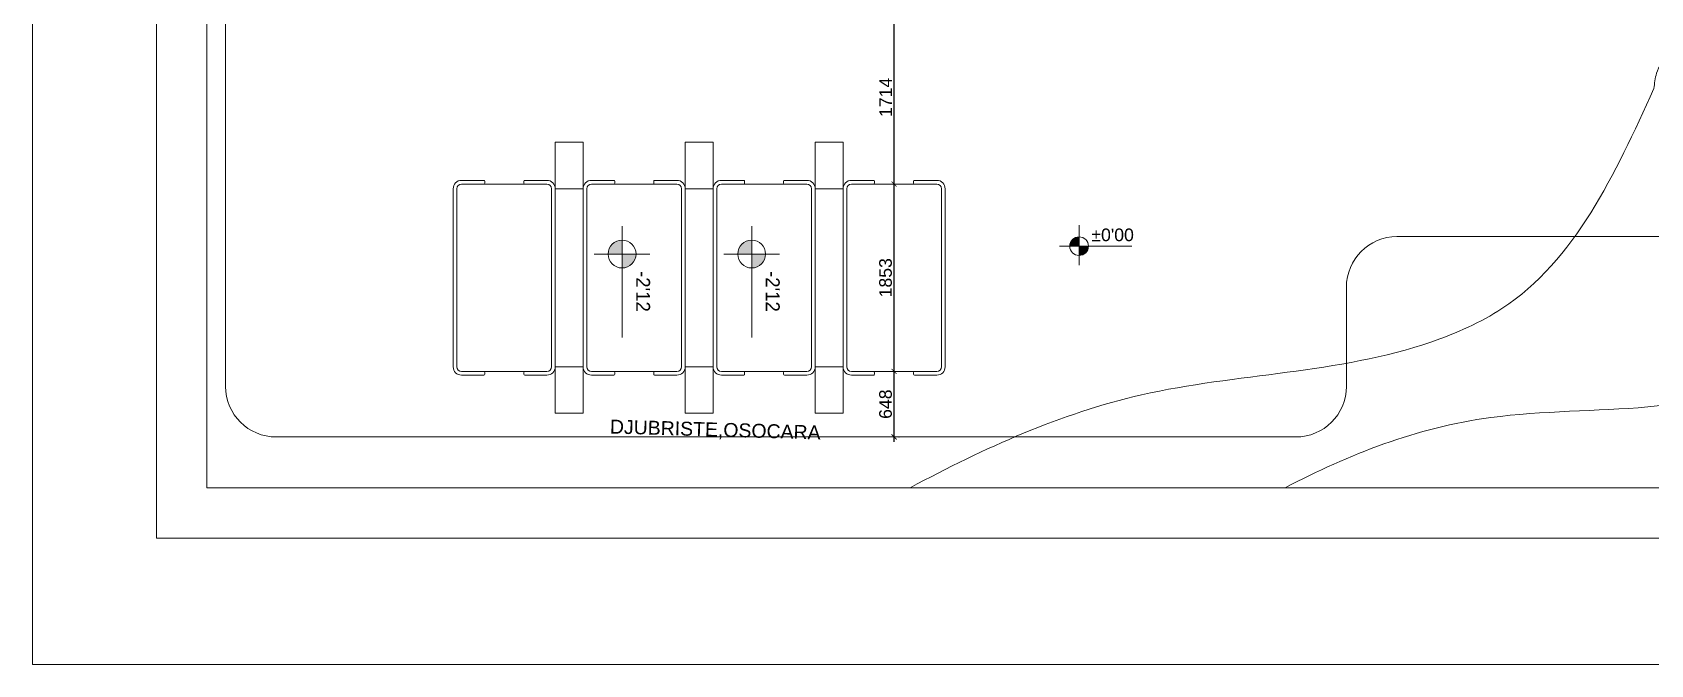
# Model space of a CAD drawing. Header units: millimetres. Extents: x 73 to 57768, y -40361 to 10065.
# Drawn here: x 3621 to 19616, y -40361 to -34108 of the extents above; entities that cross this region are included whole.
import ezdxf

# ---------------------------------------------------------------- set-up
doc = ezdxf.new("R2010")
doc.units = ezdxf.units.MM
for name, color, linetype, lineweight in [('izohipse', 33, 'Continuous', 0), ('kote', 124, 'Continuous', 5), ('kote i srafura', 9, 'Continuous', 5), ('kote srafura pogled', 9, 'Continuous', 5), ('okvir', 120, 'Continuous', 13), ('pogled namjestaj', 4, 'Continuous', 5), ('ulica', 71, 'Continuous', 13)]:
    doc.layers.add(name, color=color, linetype=linetype, lineweight=lineweight)
doc.layers.add('OKVIR 700X500', color=2, linetype='Continuous', lineweight=5, plot=False)
doc.layers.add('pogled', color=7, linetype='Continuous', lineweight=5, true_color=0x8db1c3)
doc.styles.add('M1_500', font='ARIAL.TTF', dxfattribs={"height": 125})
doc.dimstyles.new('M1_500', dxfattribs={"dimtxt": 15, "dimasz": 50, "dimexe": 50, "dimexo": 50, "dimgap": 20, "dimtad": 1, "dimdec": 0, "dimtxsty": 'M1_500', "dimblk": 'ARCHTICK', "dimcen": 2.5, "dimdle": 50, "dimadec": 0, "dimazin": 0, "dimtfac": 1, "dimtdec": 0, "dimtmove": 0, "dimatfit": 3, "dimfxl": 1, "dimarcsym": 0})

# ---------------------------------------------------------------- blocks, each defined once
blk = doc.blocks.new('HOR.KOTA')
h = blk.add_hatch(color=256)
h.paths.add_polyline_path([(-92, 0), (0, 0), (0, 92, 0.4142136)])
h.paths.add_polyline_path([(92, 0), (0, 0), (0, -92, 0.4142136)])
blk.add_lwpolyline([(0, 207.8), (0, -187.8), (0, 0), (-194.8, 0), (521.6, 0)])
blk.add_circle((0, 0), 92)
blk = doc.blocks.new('_ArchTick')
at = {"layer": 'kote', "color": 0, "const_width": 0.15}
blk.add_lwpolyline([(-0.5, -0.5), (0.5, 0.5)], dxfattribs=at)
blk = doc.blocks.new('*D284')
at = {"layer": 'Defpoints', "color": 0}
for p in [(12138, -37461), (12138, -37461), (12136, -38109)]:
    blk.add_point(p, dxfattribs=at)
at = {"layer": 'kote i srafura', "color": 0, "lineweight": -2}
for p, q in [((12138, -38159), (12138, -37411)), ((12186, -38109), (12188, -38109))]:
    blk.add_line(p, q, dxfattribs=at)
at = {"layer": 'kote i srafura', "color": 0, "lineweight": -2, "xscale": 50, "yscale": 50, "zscale": 50}
for p, rotation in [((12138, -37461), 90), ((12138, -38109), 270)]:
    blk.add_blockref('_ArchTick', p, dxfattribs=dict(at, rotation=rotation))
at = {"layer": 'kote i srafura', "color": 0, "insert": (12054, -37785), "char_height": 125, "attachment_point": 5, "rotation": 90, "style": 'M1_500'}
blk.add_mtext('648', dxfattribs=at)
blk = doc.blocks.new('*D285')
at = {"layer": 'Defpoints', "color": 0}
for p in [(12138, -35608), (12138, -35608), (12138, -37461)]:
    blk.add_point(p, dxfattribs=at)
at = {"layer": 'kote i srafura', "color": 0, "lineweight": -2}
for p, q in [((12138, -37511), (12138, -35558)), ((12188, -35608), (12188, -35608))]:
    blk.add_line(p, q, dxfattribs=at)
at = {"layer": 'kote i srafura', "color": 0, "lineweight": -2, "xscale": 50, "yscale": 50, "zscale": 50}
for p, rotation in [((12138, -35608), 90), ((12138, -37461), 270)]:
    blk.add_blockref('_ArchTick', p, dxfattribs=dict(at, rotation=rotation))
at = {"layer": 'kote i srafura', "color": 0, "insert": (12054, -36535), "char_height": 125, "attachment_point": 5, "rotation": 90, "style": 'M1_500'}
blk.add_mtext('1853', dxfattribs=at)
blk = doc.blocks.new('*D286')
at = {"layer": 'Defpoints', "color": 0}
for p in [(12120, -33894), (12138, -33894), (12138, -35608)]:
    blk.add_point(p, dxfattribs=at)
at = {"layer": 'kote i srafura', "color": 0, "lineweight": -2}
for p, q in [((12138, -35658), (12138, -33844)), ((12170, -33894), (12188, -33894)), ((12188, -35608), (12188, -35608))]:
    blk.add_line(p, q, dxfattribs=at)
at = {"layer": 'kote i srafura', "color": 0, "lineweight": -2, "xscale": 50, "yscale": 50, "zscale": 50}
for p, rotation in [((12138, -33894), 90), ((12138, -35608), 270)]:
    blk.add_blockref('_ArchTick', p, dxfattribs=dict(at, rotation=rotation))
at = {"layer": 'kote i srafura', "color": 0, "insert": (12055, -34751), "char_height": 125, "attachment_point": 5, "rotation": 90, "style": 'M1_500'}
blk.add_mtext('1714', dxfattribs=at)

msp = doc.modelspace()

# ---------------------------------------------------------------- hatches: boundary and pattern name
at = {"layer": 'kote srafura pogled'}
h = msp.add_hatch(color=256, dxfattribs=at)
h.paths.add_polyline_path([(9587.263, -36300.548), (9449.66, -36300.548), (9449.66, -36438.151, 0.414213562)])
h.paths.add_polyline_path([(9449.66, -36300.548), (9449.66, -36162.945, 0.414213562), (9312.057, -36300.548)])
h = msp.add_hatch(color=256, dxfattribs=at)
h.paths.add_polyline_path([(10868.125, -36300.548), (10730.521, -36300.548), (10730.521, -36438.151, 0.414213562)])
h.paths.add_polyline_path([(10730.521, -36300.548), (10730.521, -36162.945, 0.414213562), (10592.918, -36300.548)])

# ---------------------------------------------------------------- linework, layer by layer
at = {"layer": 'izohipse'}
for points, knots in [([(31552.658, -14611.212), (31420.83, -14776.479), (31114.816, -15139.123), (30624.928, -15577.055), (30170.84, -15961.941), (29828.9, -16406.995), (29662.362, -16940.49), (29570.984, -17469.488), (29328.02, -17874.589), (28964.259, -18166.938), (28491.41, -18117.618), (28135.731, -17936.146), (27864.038, -17762.724), (27597.524, -17733.822), (27382.303, -17839.33), (27249.186, -18043.595), (27228.778, -18269.817), (27364.939, -18409.745), (27486.826, -18602.639), (27473.731, -18918.232), (27438.892, -19242.657), (27503.343, -19600.503), (27438.959, -19974.576), (27418.35, -20370.876), (27166.162, -20566.292), (27192.512, -20752.482), (27015.404, -21021.515), (26895.607, -21494.791), (26650.554, -22047.512), (26591.382, -22702.315), (26472.545, -23244.884), (26316.317, -23813.098), (26020.049, -24274.004), (25454.65, -24705.004), (24750.688, -24745.829), (24204.551, -24839.863), (23667.654, -24825.325), (23063.979, -24661.936), (22497.122, -24184.898), (22063.432, -23818.746), (21708.558, -23483.893), (21618.028, -23071.401), (21482.217, -22717.178), (21280.393, -22427.975), (20949.482, -22291.497), (20523.398, -22316.36), (20222.206, -22639.348), (19982.945, -23036.895), (19641.817, -23453.887), (19121.028, -23810.068), (18536.361, -23906.042), (18036.829, -23959.869), (17576.435, -24284.347), (16718.101, -24662.777), (15646.125, -25317.041), (14555.656, -26080.59), (13735.113, -26727.858), (12928.674, -27239.254), (12117.658, -27817.375), (11367.021, -28349.879), (10773.139, -28841.699), (10339.452, -29116.535), (10025.115, -29401.674), (9851.675, -29691.285), (9886.827, -29934.985), (10043.242, -30061.93), (10191.481, -30185.534), (10374.003, -30294.494), (10678.05, -30273.874), (11155.611, -30422.673), (12000.061, -30438.839), (13118.723, -30470.669), (14283.346, -30938.127), (15504.821, -31189.476), (16723.064, -31335.263), (17772.226, -31295.286), (18560.239, -31297.302), (18999.755, -30973.406), (19157.86, -30650.474), (19140.673, -30272.846), (19512.528, -29973.233), (19570.418, -29356.6), (19990.032, -28764.146), (20599.055, -28424.928), (21180.026, -28534.5), (21599.127, -28734.457), (21971.696, -29140.61), (22495.106, -29561.431), (22920.548, -30192.749), (23197.676, -30825.804), (23298.836, -31414.579), (22961.837, -31797.743), (22682.787, -32211.951), (21995.155, -32467.046), (21600.046, -33215.664), (20787.457, -33458.934), (20348.834, -33917.282), (19934.131, -34182.154), (19674.357, -34418.8), (19653.762, -34612.126), (19648.192, -34664.41)], [1902.185586092, 1902.185586092, 1902.185586092, 1902.185586092, 2535.478865733, 3326.136759988, 3868.378857404, 4320.046193245, 4987.213417012, 5522.338760794, 5914.839012841, 6391.108266733, 6822.645896536, 7246.975686639, 7595.578255472, 7771.269860183, 8028.737500146, 8264.352474542, 8488.275556595, 8635.433224557, 8830.246792861, 9158.693728974, 9541.917275824, 9817.331414245, 10232.129441314, 10685.917417388, 10943.236498762, 11070.866688419, 11207.194921168, 11878.622547052, 12536.457491559, 13000.218324331, 13837.615038629, 14204.756272194, 14759.69261974, 15455.388081298, 16240.754516593, 16819.966193679, 17120.468012225, 17847.473125978, 18640.873615775, 19307.147296566, 19569.304391797, 20077.443339248, 20522.090091597, 20712.155059774, 21116.932051515, 21535.085295779, 21903.578967741, 22377.25955994, 22942.344581687, 23504.511189304, 24223.00461876, 24702.535186227, 24974.16213211, 25889.648136055, 27517.119531309, 28727.870442855, 29884.298544745, 30648.632328923, 31590.562433206, 32872.136722674, 33408.390676304, 33901.583096425, 34408.152948383, 34677.772732245, 34872.925356042, 35085.304737853, 35256.083852745, 35461.372366219, 35698.283448353, 36143.042801049, 36948.540227965, 38218.385806489, 39469.445355973, 40670.655840172, 41960.044865174, 43121.041673659, 43866.651355711, 44217.808700648, 44708.642631215, 44873.706646569, 45316.100418817, 45971.009675968, 46651.384742852, 47436.497189203, 47887.841193164, 48373.983650545, 48804.701078197, 49525.480331203, 50386.709217475, 51034.588549244, 51648.278692789, 51988.466148707, 52511.777095073, 53125.296673135, 54078.906157603, 54851.731508578, 55548.422638166, 55937.588402504, 56356.560352211, 56511.871472351, 56511.871472351, 56511.871472351, 56511.871472351]), ([(19648.192, -34664.41), (19259.554, -35513.788), (18757.864, -36610.245), (16788.866, -37489.279), (14666.928, -37472.324), (13033.107, -38218.499), (12295.431, -38611.212)], [0, 0, 0, 0, 2643.015600166, 3411.855226706, 6325.978882855, 8811.934097814, 8811.934097814, 8811.934097814, 8811.934097814]), ([(23099.563, -34889.231), (22721.001, -35165.68), (21815.878, -35826.654), (20980.726, -38060.765), (18200.749, -37657.501), (16634.803, -38281.585), (16004.975, -38611.212)], [0, 0, 0, 0, 1402.007924357, 3352.129196931, 6266.25285308, 8397.604515619, 8397.604515619, 8397.604515619, 8397.604515619])]:
    msp.add_open_spline(points, degree=3, knots=knots, dxfattribs=at)
at = {"layer": 'kote srafura pogled'}
for p, q in [((9449.66, -36025.342), (9449.66, -37126.166)), ((10730.521, -36025.342), (10730.521, -37126.166)), ((9724.866, -36300.548), (9174.454, -36300.548)), ((11005.728, -36300.548), (10455.315, -36300.548))]:
    msp.add_line(p, q, dxfattribs=at)
for centre in [(9449.66, -36300.548), (10730.521, -36300.548)]:
    msp.add_circle(centre, 137.603, dxfattribs=at)
at = {"layer": 'okvir'}
for p, q in [((3621.024, -40361.212), (3621.024, -25511.212)), ((24621.024, -40361.212), (3621.024, -40361.212))]:
    msp.add_line(p, q, dxfattribs=at)
msp.add_lwpolyline([(4847.054, -14111.212), (39847.054, -14111.212), (39847.054, -39111.212), (4847.054, -39111.212), (4847.054, -14111.212)], dxfattribs=at)
at = {"layer": 'OKVIR 700X500'}
msp.add_lwpolyline([(4847.054, -14111.212), (39847.054, -14111.212), (39847.054, -39111.212), (4847.054, -39111.212), (4847.054, -14111.212)], dxfattribs=at)
msp.add_lwpolyline([(4847.054, -14111.212), (39847.054, -14111.212), (39847.054, -39111.212), (4847.054, -39111.212), (4847.054, -14111.212)], dxfattribs=at)
at = {"layer": 'pogled'}
msp.add_lwpolyline([(5347.054, -14611.212), (39347.054, -14611.212), (39347.054, -38611.212), (5347.054, -38611.212)], close=True, dxfattribs=at)
at = {"layer": 'pogled namjestaj'}
for p, q in [((9064.904, -35195.258), (8789.698, -35195.258)), ((8789.698, -35195.258), (8789.698, -35653.935)), ((9064.904, -35378.729), (9064.904, -35195.258)), ((10349.199, -35195.258), (10073.993, -35195.258)), ((10073.993, -35195.258), (10073.993, -35653.935)), ((10349.199, -35378.729), (10349.199, -35195.258)), ((11633.494, -35195.258), (11358.288, -35195.258)), ((11358.288, -35195.258), (11358.288, -35653.935)), ((11633.494, -35378.729), (11633.494, -35195.258)), ((9064.904, -35470.464), (9064.904, -35378.729)), ((9064.904, -35653.935), (9064.904, -35470.464)), ((10349.199, -35470.464), (10349.199, -35378.729)), ((10349.199, -35653.935), (10349.199, -35470.464)), ((11633.494, -35470.464), (11633.494, -35378.729)), ((11633.494, -35470.464), (11633.494, -35378.729)), ((11633.494, -35653.935), (11633.494, -35470.464)), ((11633.494, -35653.935), (11633.494, -35470.464)), ((7780.608, -37415.254), (7780.608, -35653.935)), ((7780.608, -36303.648), (7780.608, -35653.935)), ((7817.303, -37415.254), (7817.303, -35653.935)), ((7817.303, -36303.648), (7817.303, -35653.935)), ((7863.17, -35571.373), (8083.335, -35571.373)), ((7863.17, -35608.067), (8083.335, -35608.067)), ((8083.335, -35608.067), (8204.58, -35608.067)), ((8083.335, -35608.067), (8486.971, -35608.067)), ((8092.509, -35598.894), (8092.509, -35580.547)), ((8477.797, -35598.894), (8477.797, -35580.547)), ((8486.971, -35571.373), (8707.136, -35571.373)), ((8486.971, -35608.067), (8707.136, -35608.067)), ((8753.003, -35653.935), (8753.003, -37415.254)), ((8789.698, -37873.931), (8789.698, -35653.935)), ((9064.904, -35653.935), (8789.698, -35653.935)), ((9064.904, -37415.254), (9064.904, -35653.935)), ((9064.904, -36303.648), (9064.904, -35653.935)), ((9101.598, -37415.254), (9101.598, -35653.935)), ((9101.598, -36303.648), (9101.598, -35653.935)), ((9147.466, -35571.373), (9367.631, -35571.373)), ((9147.466, -35608.067), (9367.631, -35608.067)), ((9367.631, -35608.067), (9488.876, -35608.067)), ((9367.631, -35608.067), (9771.266, -35608.067)), ((9376.804, -35598.894), (9376.804, -35580.547)), ((9762.093, -35598.894), (9762.093, -35580.547)), ((9771.266, -35571.373), (9991.431, -35571.373)), ((9771.266, -35608.067), (9991.431, -35608.067)), ((10037.299, -35653.935), (10037.299, -37415.254)), ((10073.993, -37873.931), (10073.993, -35653.935)), ((10349.199, -35653.935), (10073.993, -35653.935)), ((10349.199, -35653.935), (10349.199, -36303.648)), ((10349.199, -35653.935), (10349.199, -37415.254)), ((10385.893, -35653.935), (10385.893, -36303.648)), ((10385.893, -35653.935), (10385.893, -37415.254)), ((10651.926, -35571.373), (10431.761, -35571.373)), ((10651.926, -35608.067), (10431.761, -35608.067)), ((11055.562, -35608.067), (10651.926, -35608.067)), ((10661.099, -35598.894), (10661.099, -35580.547)), ((11055.562, -35608.067), (10934.316, -35608.067)), ((11046.388, -35598.894), (11046.388, -35580.547)), ((11275.726, -35571.373), (11055.562, -35571.373)), ((11275.726, -35608.067), (11055.562, -35608.067)), ((11321.594, -37415.254), (11321.594, -35653.935)), ((11321.594, -36303.648), (11321.594, -35653.935)), ((11358.288, -37415.254), (11358.288, -35653.935)), ((11358.288, -36303.648), (11358.288, -35653.935)), ((11358.288, -37873.931), (11358.288, -35653.935)), ((11633.494, -35653.935), (11358.288, -35653.935)), ((11633.494, -35653.935), (11633.494, -36303.648)), ((11633.494, -35653.935), (11633.494, -37415.254)), ((11670.189, -35653.935), (11670.189, -36303.648)), ((11670.189, -35653.935), (11670.189, -37415.254)), ((11936.221, -35571.373), (11716.056, -35571.373)), ((11936.221, -35608.067), (11716.056, -35608.067)), ((12339.857, -35608.067), (11936.221, -35608.067)), ((11945.395, -35598.894), (11945.395, -35580.547)), ((12339.857, -35608.067), (12218.612, -35608.067)), ((12330.683, -35598.894), (12330.683, -35580.547)), ((12560.022, -35571.373), (12339.857, -35571.373)), ((12560.022, -35608.067), (12339.857, -35608.067)), ((12605.889, -37415.254), (12605.889, -35653.935)), ((12605.889, -36303.648), (12605.889, -35653.935)), ((12642.584, -37415.254), (12642.584, -35653.935)), ((12642.584, -36303.648), (12642.584, -35653.935)), ((9064.904, -37415.254), (8789.698, -37415.254)), ((9064.904, -37415.254), (9064.904, -37598.725)), ((10349.199, -37415.254), (10073.993, -37415.254)), ((10349.199, -37415.254), (10349.199, -37598.725)), ((11633.494, -37415.254), (11358.288, -37415.254)), ((11633.494, -37415.254), (11633.494, -37598.725)), ((8083.335, -37461.122), (7863.17, -37461.122)), ((8083.335, -37497.816), (7863.17, -37497.816)), ((8083.335, -37461.122), (8204.58, -37461.122)), ((8083.335, -37461.122), (8486.971, -37461.122)), ((8092.509, -37470.295), (8092.509, -37488.642)), ((8477.797, -37470.295), (8477.797, -37488.642)), ((8707.136, -37461.122), (8486.971, -37461.122)), ((8707.136, -37497.816), (8486.971, -37497.816)), ((9367.631, -37461.122), (9147.466, -37461.122)), ((9367.631, -37497.816), (9147.466, -37497.816)), ((9367.631, -37461.122), (9488.876, -37461.122)), ((9367.631, -37461.122), (9771.266, -37461.122)), ((9376.804, -37470.295), (9376.804, -37488.642)), ((9762.093, -37470.295), (9762.093, -37488.642)), ((9991.431, -37461.122), (9771.266, -37461.122)), ((9991.431, -37497.816), (9771.266, -37497.816)), ((10431.761, -37461.122), (10651.926, -37461.122)), ((10431.761, -37497.816), (10651.926, -37497.816)), ((11055.562, -37461.122), (10651.926, -37461.122)), ((10661.099, -37470.295), (10661.099, -37488.642)), ((11055.562, -37461.122), (10934.316, -37461.122)), ((11046.388, -37470.295), (11046.388, -37488.642)), ((11055.562, -37461.122), (11275.726, -37461.122)), ((11055.562, -37497.816), (11275.726, -37497.816)), ((11716.056, -37461.122), (11936.221, -37461.122)), ((11716.056, -37497.816), (11936.221, -37497.816)), ((12339.857, -37461.122), (11936.221, -37461.122)), ((11945.395, -37470.295), (11945.395, -37488.642)), ((12339.857, -37461.122), (12218.612, -37461.122)), ((12330.683, -37470.295), (12330.683, -37488.642)), ((12339.857, -37461.122), (12560.022, -37461.122)), ((12339.857, -37497.816), (12560.022, -37497.816)), ((9064.904, -37598.725), (9064.904, -37690.46)), ((9064.904, -37690.46), (9064.904, -37873.931)), ((10349.199, -37598.725), (10349.199, -37690.46)), ((10349.199, -37690.46), (10349.199, -37873.931)), ((11633.494, -37598.725), (11633.494, -37690.46)), ((11633.494, -37690.46), (11633.494, -37873.931)), ((9064.904, -37873.931), (8789.698, -37873.931)), ((10349.199, -37873.931), (10073.993, -37873.931)), ((11633.494, -37873.931), (11358.288, -37873.931))]:
    msp.add_line(p, q, dxfattribs=at)
for centre, radius, start, end in [((7863.17, -35653.935), 82.562, 90, 180), ((7863.17, -35653.935), 45.868, 90, 180), ((8083.335, -35580.547), 9.174, 0, 90), ((8083.335, -35598.894), 9.174, 270, 0), ((8486.971, -35580.547), 9.174, 90, 180), ((8486.971, -35598.894), 9.174, 180, 270), ((8707.136, -35653.935), 82.562, 0, 90), ((8707.136, -35653.935), 45.868, 0, 90), ((9147.466, -35653.935), 82.562, 90, 180), ((9147.466, -35653.935), 45.868, 90, 180), ((9367.631, -35580.547), 9.174, 0, 90), ((9367.631, -35598.894), 9.174, 270, 0), ((9771.266, -35580.547), 9.174, 90, 180), ((9771.266, -35598.894), 9.174, 180, 270), ((9991.431, -35653.935), 82.562, 0, 90), ((9991.431, -35653.935), 45.868, 0, 90), ((10431.761, -35653.935), 82.562, 90, 180), ((10431.761, -35653.935), 45.868, 90, 180), ((10651.926, -35580.547), 9.174, 0, 90), ((10651.926, -35598.894), 9.174, 270, 0), ((11055.562, -35580.547), 9.174, 90, 180), ((11055.562, -35598.894), 9.174, 180, 270), ((11275.726, -35653.935), 82.562, 0, 90), ((11275.726, -35653.935), 45.868, 0, 90), ((11716.056, -35653.935), 82.562, 90, 180), ((11716.056, -35653.935), 45.868, 90, 180), ((11936.221, -35580.547), 9.174, 0, 90), ((11936.221, -35598.894), 9.174, 270, 0), ((12339.857, -35580.547), 9.174, 90, 180), ((12339.857, -35598.894), 9.174, 180, 270), ((12560.022, -35653.935), 82.562, 0, 90), ((12560.022, -35653.935), 45.868, 0, 90), ((7863.17, -37415.254), 82.562, 180, 270), ((7863.17, -37415.254), 45.868, 180, 270), ((8707.136, -37415.254), 82.562, 270, 0), ((8707.136, -37415.254), 45.868, 270, 0), ((9147.466, -37415.254), 82.562, 180, 270), ((9147.466, -37415.254), 45.868, 180, 270), ((9991.431, -37415.254), 82.562, 270, 0), ((9991.431, -37415.254), 45.868, 270, 0), ((10431.761, -37415.254), 82.562, 180, 270), ((10431.761, -37415.254), 45.868, 180, 270), ((11275.726, -37415.254), 82.562, 270, 0), ((11275.726, -37415.254), 45.868, 270, 0), ((11716.056, -37415.254), 82.562, 180, 270), ((11716.056, -37415.254), 45.868, 180, 270), ((12560.022, -37415.254), 82.562, 270, 0), ((12560.022, -37415.254), 45.868, 270, 0), ((8083.335, -37470.295), 9.174, 0, 90), ((8083.335, -37488.642), 9.174, 270, 0), ((8486.971, -37470.295), 9.174, 90, 180), ((8486.971, -37488.642), 9.174, 180, 270), ((9367.631, -37470.295), 9.174, 0, 90), ((9367.631, -37488.642), 9.174, 270, 0), ((9771.266, -37470.295), 9.174, 90, 180), ((9771.266, -37488.642), 9.174, 180, 270), ((10651.926, -37470.295), 9.174, 0, 90), ((10651.926, -37488.642), 9.174, 270, 0), ((11055.562, -37470.295), 9.174, 90, 180), ((11055.562, -37488.642), 9.174, 180, 270), ((11936.221, -37470.295), 9.174, 0, 90), ((11936.221, -37488.642), 9.174, 270, 0), ((12339.857, -37470.295), 9.174, 90, 180), ((12339.857, -37488.642), 9.174, 180, 270)]:
    msp.add_arc(centre, radius, start, end, dxfattribs=at)
at = {"layer": 'ulica', "ltscale": 5}
for p, q in [((5531.032, -23566.306), (5531.032, -37609.462)), ((20656.937, -36128.096), (17108.558, -36128.096)), ((16608.558, -36628.096), (16608.558, -37609.462)), ((6031.032, -38109.462), (16108.558, -38109.462))]:
    msp.add_line(p, q, dxfattribs=at)
for centre, start, end in [((17108.558, -36628.096), 90, 180), ((6031.032, -37609.462), 180, 270), ((16108.558, -37609.462), 270, 0)]:
    msp.add_arc(centre, 500, start, end, dxfattribs=at)

# ---------------------------------------------------------------- block references
at = {"layer": 'kote'}
msp.add_blockref('HOR.KOTA', (13966.734, -36222.463), dxfattribs=at)

# ---------------------------------------------------------------- texts
at = {"layer": 'kote', "insert": (14087.569, -36048.069), "char_height": 125, "width": 1396.4157, "attachment_point": 1, "style": 'M1_500'}
msp.add_mtext("±0'00", dxfattribs=at)
at = {"layer": 'kote', "insert": (9331.831, -37937.091), "char_height": 137.60307, "width": 1565.794, "attachment_point": 1, "rotation": 358.3483196}
msp.add_mtext('{\\fArial|b0|i0|c238|p34;DJUBRISTE,OSOCARA}', dxfattribs=at)
at = {"layer": 'kote srafura pogled', "char_height": 137.6031, "width": 657.68948, "attachment_point": 1, "rotation": 270}
for insert in [(9726.49, -36468.478), (11007.351, -36468.478)]:
    msp.add_mtext("-2'12", dxfattribs=dict(at, insert=insert))

# ---------------------------------------------------------------- dimensions: what is measured, and where the dimension line sits
at = {"layer": 'kote i srafura'}
for base, p1, p2, picture, middle in [((12138.039, -33893.867), (12138.039, -35608.067), (12120.211, -33893.867), '*D286', (12055.283, -34750.967)), ((12138.039, -35608.067), (12138.039, -37461.122), (12138.039, -35608.067), '*D285', (12054.175, -36534.594))]:
    dim = msp.add_linear_dim(base=base, p1=p1, p2=p2, angle=90, dimstyle='M1_500', override={"dimtmove": 1}, dxfattribs=at)
    dim.commit()
    dim.dimension.update_dxf_attribs({"geometry": picture, "text_midpoint": middle})
dim = msp.add_linear_dim(base=(12138.039, -37461.122), p1=(12136.204, -38109.462), p2=(12138.039, -37461.122), angle=90, dimstyle='M1_500', dxfattribs=at)
dim.commit()
dim.dimension.update_dxf_attribs({"geometry": '*D284', "text_midpoint": (12054.217, -37785.292)})

doc.saveas('drawing.dxf')
